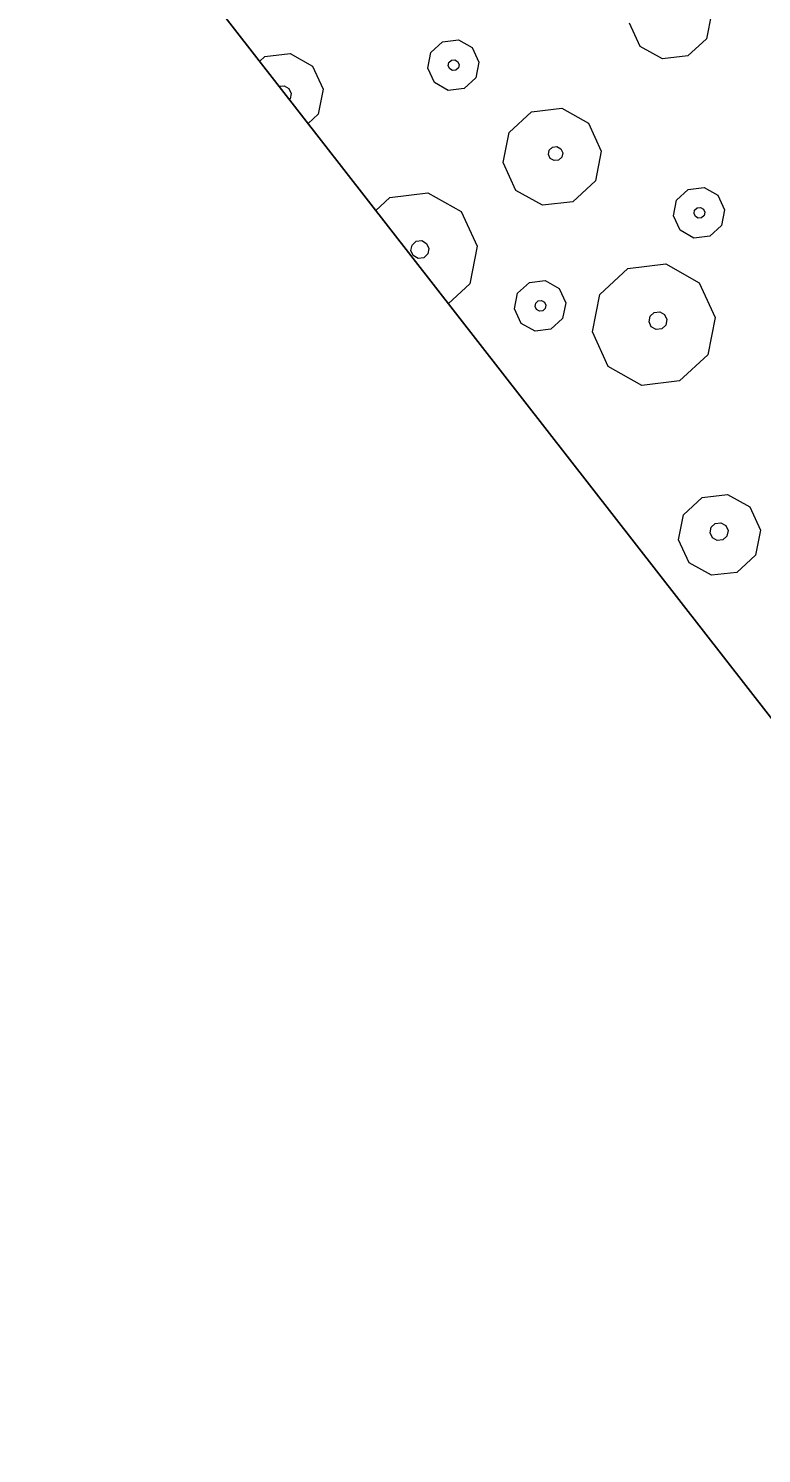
# Model space of a CAD drawing. Header units: metres. Extents: x -2858 to 512, y -1995 to 1252.
# Drawn here: x -943.201 to -940.925, y -875.226 to -870.803 of the extents above; entities that cross this region are included whole.
import ezdxf
from ezdxf.enums import TextEntityAlignment as Align

# ---------------------------------------------------------------- set-up
doc = ezdxf.new("R2010")
doc.units = ezdxf.units.M
for name, color, linetype in [('Calque commun', 7, 'Continuous'), ('Calque11', 7, 'Continuous'), ('Textes', 7, 'Continuous')]:
    doc.layers.add(name, color=color, linetype=linetype)
doc.styles.add('Arial17', font='arial.ttf', dxfattribs={"height": 0.253354})
doc.styles.add('Arial21', font='arial.ttf', dxfattribs={"height": 0.377519})

# ---------------------------------------------------------------- blocks, each defined once
blk = doc.blocks.new('geometrebondepartleger')
at = {"layer": 'Calque11', "color": 7, "linetype": 'Continuous', "lineweight": 9}
blk.add_line((150.3457, 147.4392, 79), (130.1803, 35.9078, 79), dxfattribs=at)
blk = doc.blocks.new('pattern')
at = {"layer": 'Calque commun', "color": 54, "linetype": 'Continuous', "lineweight": 9}
for p, q in [((69.7354, 80.5791), (69.8036, 80.6193)), ((69.8036, 80.6193), (69.8823, 80.6118)), ((69.8823, 80.6118), (69.9416, 80.5594)), ((69.704, 80.5065), (69.7354, 80.5791)), ((69.9416, 80.5594), (69.9588, 80.4822)), ((69.7212, 80.4293), (69.704, 80.5065)), ((69.797, 80.4891), (69.8038, 80.505)), ((69.8038, 80.505), (69.8187, 80.5138)), ((69.8187, 80.5138), (69.836, 80.5122)), ((69.836, 80.5122), (69.8489, 80.5007)), ((69.8007, 80.4722), (69.797, 80.4891)), ((69.8137, 80.4608), (69.8007, 80.4722)), ((69.8309, 80.4591), (69.8137, 80.4608)), ((69.8458, 80.4679), (69.8309, 80.4591)), ((69.8527, 80.4838), (69.8458, 80.4679)), ((69.8489, 80.5007), (69.8527, 80.4838)), ((69.9588, 80.4822), (69.9273, 80.4096)), ((69.7805, 80.3769), (69.7212, 80.4293)), ((69.8592, 80.3694), (69.7805, 80.3769)), ((69.9273, 80.4096), (69.8592, 80.3694)), ((69.3376, 80.0339), (69.4397, 80.0943)), ((69.4397, 80.0943), (69.5579, 80.083)), ((69.5579, 80.083), (69.6468, 80.0045)), ((69.2903, 79.9251), (69.3376, 80.0339)), ((69.6468, 80.0045), (69.6726, 79.8886)), ((69.4425, 79.9267), (69.4574, 79.9355)), ((69.4574, 79.9355), (69.4746, 79.9339)), ((69.4746, 79.9339), (69.4876, 79.9224)), ((69.3161, 79.8092), (69.2903, 79.9251)), ((69.4356, 79.9109), (69.4425, 79.9267)), ((69.4394, 79.894), (69.4356, 79.9109)), ((69.4524, 79.8825), (69.4394, 79.894)), ((69.4845, 79.8897), (69.4696, 79.8809)), ((69.4914, 79.9055), (69.4845, 79.8897)), ((69.4876, 79.9224), (69.4914, 79.9055)), ((69.6726, 79.8886), (69.6254, 79.7798)), ((69.0691, 79.8329), (69.1117, 79.858)), ((69.1117, 79.858), (69.1609, 79.8533)), ((69.1609, 79.8533), (69.198, 79.8206)), ((69.4696, 79.8809), (69.4524, 79.8825)), ((69.0494, 79.7875), (69.0691, 79.8329)), ((69.1158, 79.7919), (69.1247, 79.7972)), ((69.1247, 79.7972), (69.135, 79.7962)), ((69.198, 79.8206), (69.2087, 79.7723)), ((69.4051, 79.7307), (69.3161, 79.8092)), ((69.0602, 79.7393), (69.0494, 79.7875)), ((69.1116, 79.7824), (69.1158, 79.7919)), ((69.1139, 79.7723), (69.1116, 79.7824)), ((69.1217, 79.7654), (69.1139, 79.7723)), ((69.132, 79.7644), (69.1217, 79.7654)), ((69.1409, 79.7697), (69.132, 79.7644)), ((69.135, 79.7962), (69.1428, 79.7893)), ((69.1451, 79.7792), (69.1409, 79.7697)), ((69.1428, 79.7893), (69.1451, 79.7792)), ((69.2087, 79.7723), (69.189, 79.727)), ((69.6254, 79.7798), (69.5232, 79.7195)), ((69.0972, 79.7065), (69.0602, 79.7393)), ((69.189, 79.727), (69.1465, 79.7018)), ((69.5232, 79.7195), (69.4051, 79.7307)), ((69.1465, 79.7018), (69.0972, 79.7065)), ((69.6134, 79.6579), (69.656, 79.6831)), ((69.656, 79.6831), (69.7052, 79.6784)), ((69.7052, 79.6784), (69.7423, 79.6456)), ((69.5937, 79.6126), (69.6134, 79.6579)), ((69.6601, 79.617), (69.669, 79.6222)), ((69.669, 79.6222), (69.6793, 79.6212)), ((69.6793, 79.6212), (69.6871, 79.6144)), ((69.7423, 79.6456), (69.753, 79.5974)), ((69.6045, 79.5643), (69.5937, 79.6126)), ((69.6559, 79.6074), (69.6601, 79.617)), ((69.6582, 79.5973), (69.6559, 79.6074)), ((69.666, 79.5904), (69.6582, 79.5973)), ((69.6763, 79.5894), (69.666, 79.5904)), ((69.6853, 79.5947), (69.6763, 79.5894)), ((69.6894, 79.6042), (69.6853, 79.5947)), ((69.6871, 79.6144), (69.6894, 79.6042)), ((69.753, 79.5974), (69.7334, 79.552)), ((69.6416, 79.5316), (69.6045, 79.5643)), ((69.6908, 79.5269), (69.6416, 79.5316)), ((69.7334, 79.552), (69.6908, 79.5269)), ((69.1885, 79.4259), (69.2702, 79.4742)), ((69.2702, 79.4742), (69.3647, 79.4652)), ((69.3647, 79.4652), (69.4359, 79.4024)), ((68.6428, 79.3963), (68.711, 79.4365)), ((68.711, 79.4365), (68.7897, 79.429)), ((68.7897, 79.429), (68.849, 79.3767)), ((69.1507, 79.3388), (69.1885, 79.4259)), ((69.4359, 79.4024), (69.4565, 79.3097)), ((68.849, 79.3767), (68.8662, 79.2994)), ((69.666, 79.336), (69.7682, 79.3963)), ((69.7682, 79.3963), (69.858, 79.3878)), ((69.1713, 79.2462), (69.1507, 79.3388)), ((69.2669, 79.3275), (69.2724, 79.3402)), ((69.2699, 79.3139), (69.2669, 79.3275)), ((69.2803, 79.3048), (69.2699, 79.3139)), ((69.2724, 79.3402), (69.2844, 79.3472)), ((69.2844, 79.3472), (69.2981, 79.3459)), ((69.306, 79.3105), (69.2941, 79.3035)), ((69.2981, 79.3459), (69.3085, 79.3367)), ((69.3115, 79.3232), (69.306, 79.3105)), ((69.3085, 79.3367), (69.3115, 79.3232)), ((69.6188, 79.2271), (69.666, 79.336)), ((68.8662, 79.2994), (68.8347, 79.2269)), ((69.2941, 79.3035), (69.2803, 79.3048)), ((69.4565, 79.3097), (69.4188, 79.2226)), ((69.2425, 79.1833), (69.1713, 79.2462)), ((69.4188, 79.2226), (69.337, 79.1743)), ((69.6446, 79.1113), (69.6188, 79.2271)), ((69.7641, 79.2129), (69.771, 79.2288)), ((69.771, 79.2288), (69.7859, 79.2376)), ((69.7859, 79.2376), (69.8031, 79.2359)), ((69.8031, 79.2359), (69.8161, 79.2245)), ((69.8161, 79.2245), (69.8198, 79.2076)), ((69.337, 79.1743), (69.2425, 79.1833)), ((69.7679, 79.196), (69.7641, 79.2129)), ((69.7808, 79.1846), (69.7679, 79.196)), ((69.798, 79.1829), (69.7808, 79.1846)), ((69.813, 79.1917), (69.798, 79.1829)), ((69.8198, 79.2076), (69.813, 79.1917)), ((69.7336, 79.0328), (69.6446, 79.1113)), ((69.7928, 79.0271), (69.7336, 79.0328)), ((69.2167, 78.9133), (69.2364, 78.9586)), ((69.2364, 78.9586), (69.2789, 78.9838)), ((69.2789, 78.9838), (69.3281, 78.9791)), ((69.3281, 78.9791), (69.3652, 78.9464)), ((69.2274, 78.865), (69.2167, 78.9133)), ((69.2789, 78.9081), (69.283, 78.9177)), ((69.283, 78.9177), (69.292, 78.9229)), ((69.292, 78.9229), (69.3023, 78.922)), ((69.3023, 78.922), (69.3101, 78.9151)), ((69.3101, 78.9151), (69.3123, 78.905)), ((69.3652, 78.9464), (69.376, 78.8981)), ((69.2811, 78.898), (69.2789, 78.9081)), ((69.2889, 78.8911), (69.2811, 78.898)), ((69.2993, 78.8902), (69.2889, 78.8911)), ((69.3082, 78.8954), (69.2993, 78.8902)), ((69.3123, 78.905), (69.3082, 78.8954)), ((69.376, 78.8981), (69.3563, 78.8527)), ((69.2645, 78.8323), (69.2274, 78.865)), ((69.3137, 78.8276), (69.2645, 78.8323)), ((69.3563, 78.8527), (69.3137, 78.8276)), ((69.6219, 78.654), (69.6901, 78.6942)), ((69.6901, 78.6942), (69.7319, 78.6902)), ((69.5905, 78.5814), (69.6219, 78.654)), ((69.6077, 78.5042), (69.5905, 78.5814)), ((69.6907, 78.5737), (69.6976, 78.5896)), ((69.6945, 78.5569), (69.6907, 78.5737)), ((69.6976, 78.5896), (69.7125, 78.5984)), ((69.7125, 78.5984), (69.7153, 78.5982)), ((69.706, 78.5467), (69.6945, 78.5569)), ((69.667, 78.4519), (69.6077, 78.5042)), ((69.6884, 78.4498), (69.667, 78.4519))]:
    blk.add_line(p, q, dxfattribs=at)
at = {"layer": 'Calque commun', "color": 7, "linetype": 'Continuous', "lineweight": 9}
mesh = blk.add_polyface(dxfattribs=at)
corners = [(70.8497, 113.5412), (53.8349, 19.1692), (74.7282, 106.3237), (76.0435, 113.5984), (74.769, 106.1763), (58.8077, 18.2701), (114.1703, 105.207), (114.1703, 98.5387)]
mesh.append_faces([[corners[k] for k in face] for face in [(3, 4, 6)]], dxfattribs={"vtx0": -1, "vtx1": -1, "color": 7})
mesh.append_faces([[corners[k] for k in face] for face in [(3, 2, 4)]], dxfattribs={"vtx0": -1, "vtx2": -1, "color": 7})
mesh.append_faces([[corners[k] for k in face] for face in [(5, 2, 1)]], dxfattribs={"vtx1": -1, "color": 7})
mesh.append_faces([[corners[k] for k in face] for face in [(0, 1, 2), (3, 0, 2)]], dxfattribs={"vtx1": -1, "vtx2": -1, "color": 7})
mesh.append_faces([[corners[k] for k in face] for face in [(4, 7, 6)]], dxfattribs={"vtx2": -1, "color": 7})

msp = doc.modelspace()

# ---------------------------------------------------------------- block references
at = {"layer": 'Calque commun', "color": 0, "linetype": 'ByBlock', "lineweight": -2, "rotation": 228.1617603435354}
for name, p in [('geometrebondepartleger', (-916.0371, -706.7784)), ('pattern', (-954.4467, -766.6559))]:
    msp.add_blockref(name, p, dxfattribs=at)

# ---------------------------------------------------------------- texts
at = {"layer": 'Textes', "color": 5, "linetype": 'ByBlock', "lineweight": -2}
for s, height, rotation, style, p in [('HAIE EXISTANTE DU STADE', 0.966411, 308.1618, 'Arial21', (-949.6028, -872.0024)), ('133.00-126.80=6.20  6.20:2=3.10  3.10<3.72', 0.253354, 227.4934, 'Arial17', (-936.7314, -872.1328))]:
    msp.add_text(s, height=height, rotation=rotation, dxfattribs=dict(at, style=style)).set_placement(p, align=Align.BOTTOM_LEFT)

doc.saveas('drawing.dxf')
